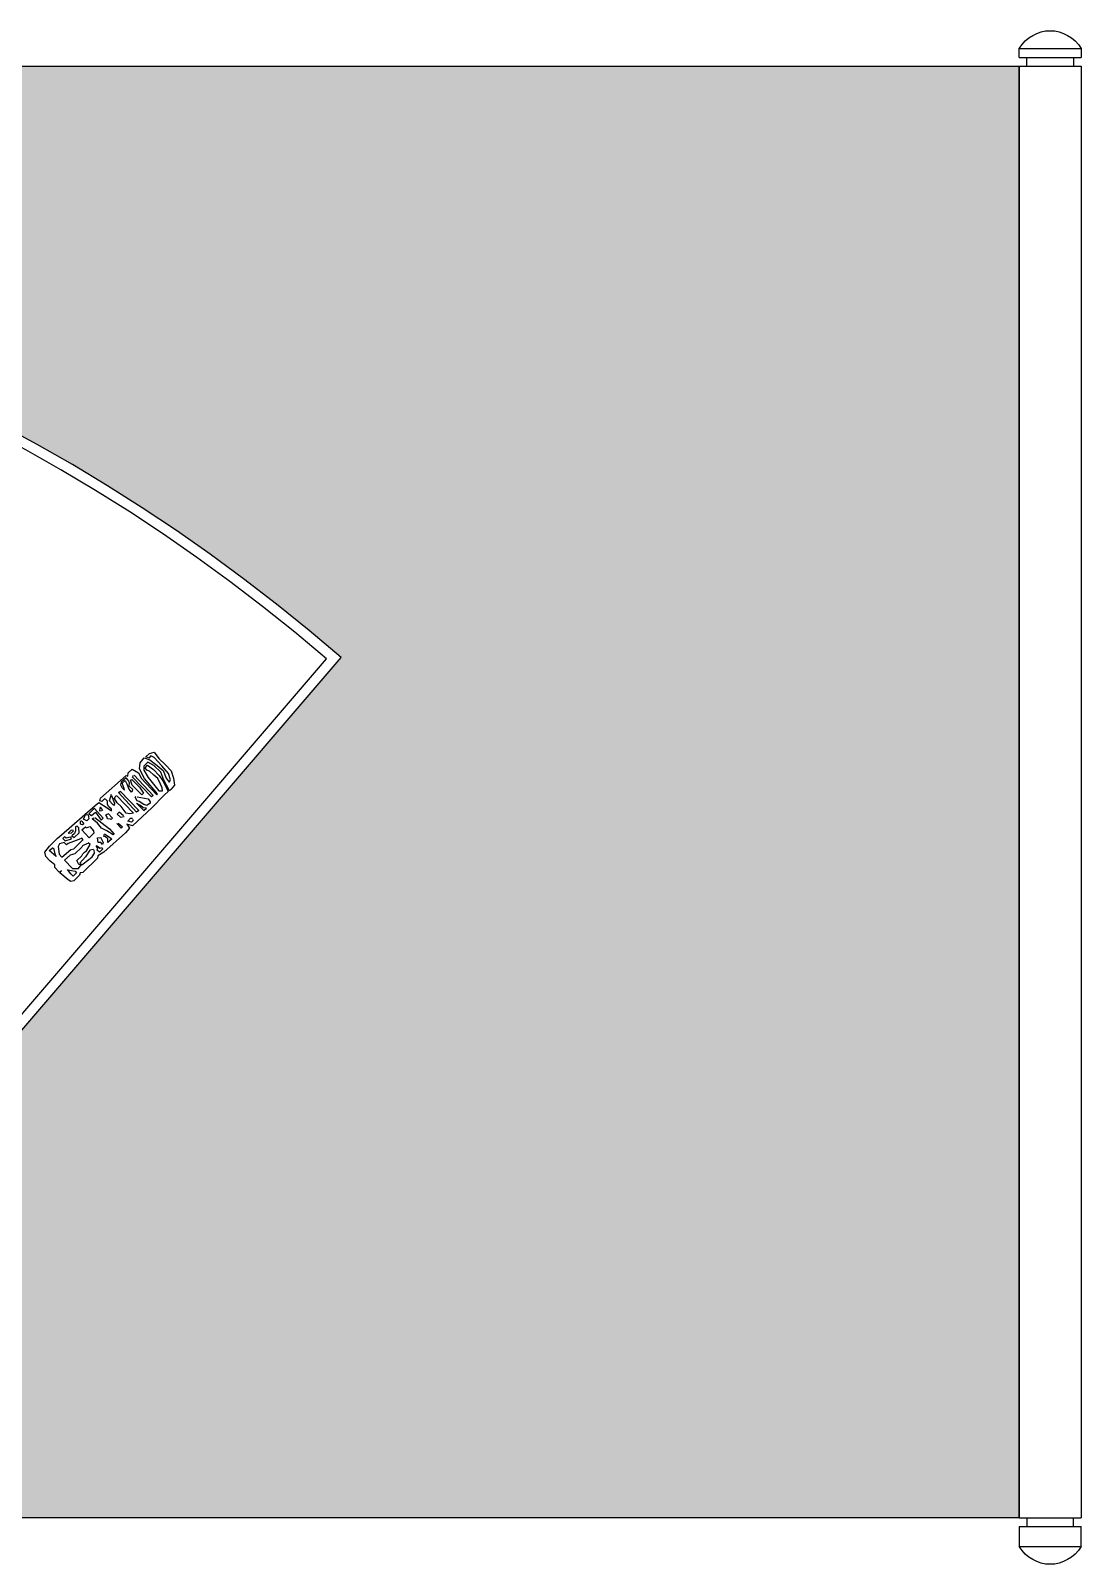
# Model space of a CAD drawing. Extents: x 424 to 2284, y 993 to 1733.
# Drawn here: x 1777 to 2284, y 993 to 1733 of the extents above; entities that cross this region are included whole.
import ezdxf

# ---------------------------------------------------------------- set-up
doc = ezdxf.new("R2010")
doc.units = 0
doc.header["$LTSCALE"] = 10
doc.header["$MEASUREMENT"] = 0
for name, color, linetype in [('3', 3, 'CONTINUOUS'), ('4', 4, 'CONTINUOUS'), ('7', 7, 'CONTINUOUS'), ('BH', 3, 'CONTINUOUS')]:
    doc.layers.add(name, color=color, linetype=linetype)

msp = doc.modelspace()

# ---------------------------------------------------------------- hatches: boundary and pattern name
at = {"layer": 'BH'}
h = msp.add_hatch(dxfattribs=at)
h.set_pattern_fill('ESCHER', color=256, scale=50, style=0)
h.set_pattern_definition([(60, (-210, -315), (-60, -1e-08), [55, -5]), (180, (-210, -315), (30, -51.9615), [55, -5]), (300, (-210, -315), (60, -1e-08), [55, -5]), (60, (-205, -315), (-60, -1e-08), [10, -50]), (300, (-205, -315), (60, -1e-08), [10, -50]), (60, (-212.5, -310.67), (-60, -1e-08), [10, -50]), (180, (-212.5, -310.67), (30, -51.9615), [10, -50]), (300, (-212.5, -319.33), (60, -1e-08), [10, -50]), (180, (-212.5, -319.33), (30, -51.9615), [10, -50]), (60, (-230, -315), (-60, -1e-08), [10, -50]), (300, (-230, -315), (60, -1e-08), [10, -50]), (60, (-200, -332.32), (-60, -1e-08), [10, -50]), (180, (-200, -332.32), (30, -51.9615), [10, -50]), (300, (-200, -297.68), (60, -1e-08), [10, -50]), (180, (-200, -297.68), (30, -51.9615), [10, -50]), (0, (-200, -306.34), (-30, 51.9615), [35, -25]), (0, (-200, -323.66), (-30, 51.9615), [35, -25]), (120, (-207.5, -302.01), (-60, 1e-08), [35, -25]), (120, (-222.5, -310.67), (-60, 1e-08), [35, -25]), (240, (-222.5, -319.33), (30, -51.9615), [35, -25]), (240, (-207.5, -327.99), (30, -51.9615), [35, -25])])
edge = h.paths.add_edge_path(flags=16)
edge.add_arc((1357.09, 773.12), 409.87, 48.69816, 131.30184, ccw=False)
edge.add_line((1627.61, 1081.03), (1926.99, 1430.29))
edge.add_arc((1357.09, 773.12), 869.87, 49.06779, 130.93221)
edge.add_line((787.18, 1430.29), (1086.57, 1081.03))
h.paths.add_polyline_path([(2253.88, 1715.5), (2253.88, 1015.5), (453.88, 1015.5), (453.88, 1715.5)])

# ---------------------------------------------------------------- linework, layer by layer
at = {"layer": '3'}
for points in [[(1834.6, 1381.71), (1832.84, 1382.37), (1834.69, 1384.09), (1836.78, 1384.61), (1839.05, 1381.55), (1842.37, 1378.61), (1845.09, 1375.69), (1846.15, 1372.09), (1846.63, 1368.81), (1845.08, 1366.78), (1844.31, 1366.07), (1844.02, 1366.37), (1841.52, 1371.22), (1840.02, 1374.98), (1836.71, 1378.22), (1833.8, 1379.81), (1831.8, 1377.95), (1831.88, 1376.02), (1833.99, 1372.53), (1839.11, 1366.1), (1840.89, 1366.04), (1840.65, 1367.53), (1839.96, 1369.19), (1838.57, 1371.92), (1836.7, 1373.62), (1834.68, 1375.47), (1833.37, 1375.96), (1832.52, 1377.18), (1833.6, 1378.48), (1836.5, 1376.3), (1839.22, 1373.38), (1841.06, 1370.79), (1843.55, 1365.65), (1841.71, 1363.93), (1835.7, 1357.76), (1826.49, 1349.18), (1823.7, 1350.02), (1824.97, 1348.04), (1823.11, 1345.73), (1812.54, 1336.46), (1809.65, 1334.63), (1809.47, 1333.59), (1802.4, 1326.72), (1801.2, 1326.46), (1800.86, 1325.29), (1798.1, 1322.71), (1796.75, 1322.32), (1795.44, 1323.1), (1791.4, 1326.52), (1792.18, 1327.53), (1791.11, 1326.82), (1788.96, 1329.13), (1789, 1330.32), (1786.55, 1332.34), (1784.69, 1334.33), (1784.17, 1336.43), (1786.35, 1339.32), (1790.19, 1343.2), (1792.18, 1344.76), (1808.42, 1359.03), (1810.25, 1360.45), (1814.17, 1357.79), (1816.35, 1356.37), (1816.22, 1357.12), (1815.08, 1358.35), (1814.37, 1359.41), (1814.28, 1361.05), (1813.57, 1361.82), (1812.98, 1362.14), (1811.6, 1360.85), (1810.72, 1361.18), (1810.92, 1362.51), (1823.33, 1373.5), (1824.21, 1373.17), (1824.26, 1374.66), (1826.25, 1376.52), (1829.31, 1374.77), (1830.7, 1372.05), (1833, 1369.59), (1838.15, 1364.06), (1838.47, 1364.64), (1832.19, 1372), (1829.83, 1376.69), (1830.07, 1379.5), (1832.09, 1381.95), (1834.73, 1380.97), (1838.35, 1378.31), (1841.23, 1375.83), (1842.59, 1372.22), (1844.16, 1370.23), (1844.79, 1371.4), (1843.71, 1374.41), (1840.57, 1378.08), (1836.84, 1382.08), (1835.24, 1382.88), (1834.31, 1381.72)], [(1826.32, 1365.67), (1826.51, 1366.7), (1824.78, 1368.25), (1824.98, 1369.88), (1824.29, 1371.24), (1823.29, 1372.31), (1822.21, 1371.31), (1820.98, 1370.17), (1820.65, 1368.99), (1821.34, 1367.63), (1822.49, 1366.4), (1822.37, 1367.15), (1821.97, 1368.5), (1821.41, 1369.71), (1822.8, 1371), (1823.63, 1369.48), (1824.59, 1366.92), (1825.58, 1365.55), (1826.03, 1365.68), (1826.32, 1365.67)], [(1826.08, 1371.47), (1829.81, 1367.77), (1831.64, 1364.89), (1830.88, 1364.17), (1826.28, 1368.79), (1825.48, 1371.2), (1826.08, 1371.47)], [(1827.2, 1373.66), (1836.36, 1363.83), (1835.59, 1363.11), (1826.42, 1372.65), (1826.9, 1373.67)], [(1816.31, 1363.8), (1817.81, 1360.03), (1817.63, 1359), (1816.9, 1359.47), (1815.32, 1361.16), (1816.33, 1364.39)], [(1818.68, 1363.72), (1826.85, 1355.25), (1825.06, 1355.02), (1823.44, 1355.23), (1821.02, 1358.43), (1819.01, 1360.29), (1817.74, 1362.26), (1818.07, 1363.14), (1818.53, 1363.57)], [(1820.39, 1365.88), (1829.42, 1356.5), (1828.36, 1355.79), (1819.62, 1365.17), (1820.24, 1365.74)], [(1828.62, 1363.21), (1833.93, 1362.13), (1834.92, 1360.76), (1834.9, 1360.16), (1833.37, 1359.03), (1831.9, 1359.38), (1829.58, 1360.95), (1828.7, 1361.28), (1827.72, 1362.95), (1828.02, 1363.23)], [(1804.99, 1354.4), (1805.37, 1352.46), (1804.45, 1351.6), (1802.84, 1352.4), (1803.32, 1353.42), (1803.8, 1354.44), (1804.85, 1354.56)], [(1807.61, 1357.13), (1805.31, 1354.98), (1806.62, 1354.2), (1808.6, 1355.76), (1811.29, 1351.95), (1812.21, 1352.81), (1808.07, 1357.56), (1807.46, 1356.99)], [(1812.04, 1356.38), (1811.63, 1357.43), (1810.91, 1358.2), (1810.6, 1357.62), (1810.56, 1356.43), (1811.6, 1356.54)], [(1814.67, 1355.1), (1816.82, 1352.79), (1816.2, 1352.22), (1815.76, 1352.38), (1814.43, 1352.58), (1814.02, 1353.63), (1813.6, 1354.39), (1814.52, 1354.95)], [(1822.06, 1353.94), (1820.04, 1355.79), (1818.97, 1354.79), (1820.55, 1353.4), (1822.34, 1353.63)], [(1828.36, 1360.1), (1831.95, 1356.56), (1833.18, 1357.7), (1831.55, 1357.91), (1830.25, 1358.99), (1828.5, 1359.95)], [(1797.9, 1346.93), (1796.87, 1347.12), (1795.33, 1345.69), (1796.97, 1345.78), (1798.04, 1346.78)], [(1798.99, 1348.53), (1798.93, 1346.75), (1798.44, 1345.43), (1797.21, 1344.28), (1798.23, 1343.5), (1800.68, 1345.79), (1800.47, 1348.18), (1799.75, 1348.94), (1798.85, 1348.68)], [(1802.06, 1351.39), (1802.91, 1350.17), (1802.3, 1349.6), (1801.42, 1349.92), (1801.32, 1351.27), (1801.78, 1351.69)], [(1804.18, 1348.19), (1805.84, 1348.88), (1807.55, 1346.73), (1807.8, 1345.54), (1806.88, 1344.68), (1805.5, 1343.39), (1801.92, 1347.23), (1803.75, 1348.65), (1804.04, 1348.35)], [(1808.21, 1353.1), (1815.3, 1347.65), (1817.59, 1345.19), (1817.13, 1344.76), (1814.08, 1346.8), (1811.46, 1348.08), (1809.6, 1350.37), (1807.01, 1352.55), (1807.76, 1352.97)], [(1819.56, 1350.46), (1821.57, 1348.61), (1820.96, 1348.04), (1818.95, 1350.19), (1819.26, 1350.47)], [(1826.45, 1352.3), (1826.73, 1351.69), (1825.96, 1350.98), (1824.19, 1351.34), (1825.43, 1352.78), (1826.48, 1352.89)], [(1801.93, 1343.22), (1800.57, 1342.53), (1795.45, 1340.63), (1794.54, 1340.07), (1793.54, 1341.15), (1791.29, 1340.48), (1790.5, 1339.18), (1791.11, 1335.44), (1792.4, 1334.06), (1796.69, 1337.77), (1798.18, 1338.01), (1802.34, 1342.17), (1802.65, 1342.45), (1801.93, 1343.22)], [(1796.3, 1343.72), (1794.5, 1343.19), (1793.63, 1343.82), (1792.86, 1343.1), (1794.01, 1341.87), (1797.02, 1342.95), (1796.75, 1343.85)], [(1804.66, 1340.6), (1802.25, 1339.5), (1801.93, 1338.91), (1798.69, 1335.61), (1796.44, 1334.95), (1793.69, 1332.67), (1797.56, 1328.53), (1800.38, 1328.57), (1801.63, 1330.31), (1800.6, 1330.5), (1799.63, 1332.46), (1801.93, 1334.61), (1802.41, 1335.63), (1803.33, 1336.49), (1804.24, 1337.05), (1805.98, 1340.11), (1804.97, 1340.89)], [(1809.38, 1339.54), (1810.68, 1338.45), (1811.58, 1338.72), (1812, 1337.96), (1810.46, 1336.53), (1809.3, 1337.46), (1809.63, 1338.34), (1808.93, 1339.41), (1809.23, 1339.69)], [(1811, 1343.64), (1812.25, 1341.07), (1811.92, 1340.19), (1811.07, 1341.11), (1809.88, 1341.16), (1809.77, 1342.2), (1809.51, 1343.4), (1810.85, 1343.5)], [(1812.85, 1345.36), (1816.04, 1343.16), (1816.47, 1342.7), (1815.4, 1342), (1814.48, 1341.14), (1814.54, 1342.92), (1813.39, 1343.85), (1812.65, 1344.03), (1812.84, 1345.06)], [(1788.39, 1338.36), (1788.89, 1335.67), (1789.59, 1334.31), (1786.27, 1337.25), (1788.11, 1338.67)], [(1807.53, 1337.82), (1805.89, 1337.44), (1803.7, 1334.25), (1801.07, 1331.22), (1801.93, 1330.3), (1805.28, 1332.85), (1806.96, 1334.13), (1808.07, 1336.02), (1807.97, 1337.66)], [(1795.31, 1327.86), (1798.7, 1327.3), (1799.42, 1326.53), (1797.73, 1324.95), (1796.73, 1326.03), (1795.02, 1328.17)]]:
    msp.add_lwpolyline(points, dxfattribs=at)
at = {"layer": '4'}
msp.add_lwpolyline([(2253.88, 1715.5), (2253.88, 1015.5), (453.88, 1015.5), (453.88, 1715.5)], close=True, dxfattribs=at)
at = {"layer": '7'}
for p, q in [((2253.88, 1719.78), (2253.88, 1724.07)), ((2253.88, 1724.07), (2283.88, 1724.07)), ((2283.88, 1724.07), (2283.88, 1719.78)), ((2253.88, 1719.78), (2283.88, 1719.78)), ((2257.63, 1715.5), (2257.63, 1719.78)), ((2280.13, 1719.78), (2280.13, 1715.5)), ((2253.88, 1015.5), (2253.88, 1715.5)), ((2253.88, 1715.5), (2283.88, 1715.5)), ((2283.88, 1715.5), (2283.88, 1015.5)), ((2253.88, 1015.5), (2283.88, 1015.5)), ((2257.63, 1015.5), (2257.63, 1011.21)), ((2280.13, 1011.21), (2280.13, 1015.5)), ((2253.88, 1011.21), (2283.88, 1011.21)), ((2253.88, 1011.21), (2253.88, 1001.57)), ((2283.88, 1001.57), (2283.88, 1011.21)), ((2253.88, 1001.57), (2283.88, 1001.57))]:
    msp.add_line(p, q, dxfattribs=at)
for points in [[(1086.57, 1081.03, -0.37689), (1627.61, 1081.03), (1926.99, 1430.29, 0.373211), (787.18, 1430.29)], [(1087.09, 1088.11, -0.36994), (1627.09, 1088.11), (1919.95, 1429.76, 0.36994), (794.22, 1429.76)]]:
    msp.add_lwpolyline(points, format="xyb", close=True, dxfattribs=at)
at = {"layer": '7', "extrusion": (0, 0, -1)}
for centre, start_param, end_param in [((2268.88, 1711.21), -0.927295, 0.927295), ((2268.88, 1014.43), 2.214297, 4.068888)]:
    msp.add_ellipse(centre, major_axis=(0, 21.43), ratio=0.875, start_param=start_param, end_param=end_param, dxfattribs=at)

doc.saveas('drawing.dxf')
